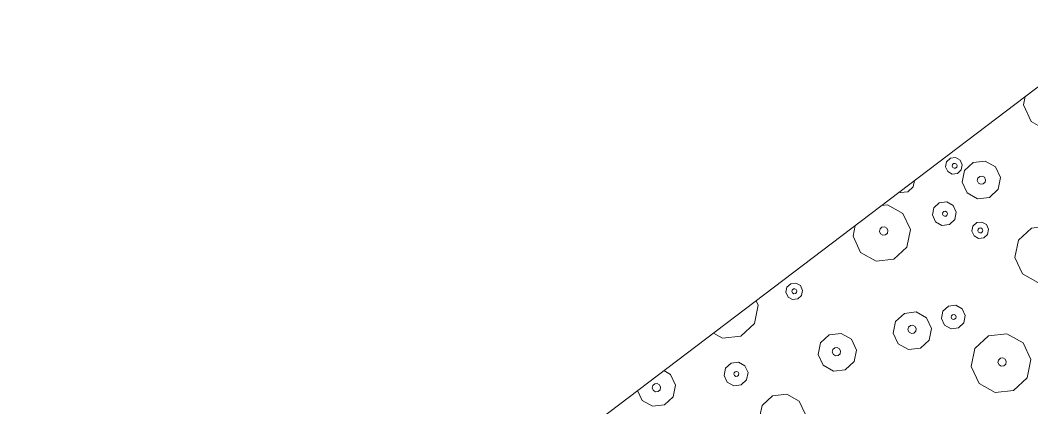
# Model space of a CAD drawing. Header units: metres. Extents: x -2858 to 512, y -1995 to 1252.
# Drawn here: x -957.18 to -950.44, y -914.43 to -911.85 of the extents above; entities that cross this region are included whole.
import ezdxf

# ---------------------------------------------------------------- set-up
doc = ezdxf.new("R2010")
doc.units = ezdxf.units.M
doc.layers.add('Calque commun', color=7, linetype='Continuous')

# ---------------------------------------------------------------- blocks, each defined once
blk = doc.blocks.new('pattern')
at = {"layer": 'Calque commun', "color": 54, "linetype": 'Continuous', "lineweight": 9}
for p, q in [((107.1867, 101.3393), (107.2931, 101.4022)), ((107.2931, 101.4022), (107.4162, 101.3904)), ((107.4162, 101.3904), (107.5088, 101.3086)), ((107.1375, 101.2259), (107.1867, 101.3393)), ((107.5088, 101.3086), (107.5357, 101.188)), ((107.1644, 101.1053), (107.1375, 101.2259)), ((107.2987, 101.2102), (107.3056, 101.2261)), ((107.3056, 101.2261), (107.3205, 101.2348)), ((107.3205, 101.2348), (107.3377, 101.2332)), ((107.3377, 101.2332), (107.3507, 101.2218)), ((107.3507, 101.2218), (107.3545, 101.2049)), ((107.3025, 101.1933), (107.2987, 101.2102)), ((107.3155, 101.1818), (107.3025, 101.1933)), ((107.3327, 101.1802), (107.3155, 101.1818)), ((107.3476, 101.189), (107.3327, 101.1802)), ((107.3545, 101.2049), (107.3476, 101.189)), ((107.5357, 101.188), (107.4865, 101.0746)), ((107.257, 101.0234), (107.1644, 101.1053)), ((106.7715, 101.0312), (106.7973, 100.9154)), ((107.3801, 101.0117), (107.257, 101.0234)), ((107.4865, 101.0746), (107.3801, 101.0117)), ((106.7973, 100.9154), (106.7501, 100.8065)), ((106.5297, 100.7574), (106.4408, 100.836)), ((107.2394, 100.7724), (107.2591, 100.8178)), ((107.2591, 100.8178), (107.3017, 100.8429)), ((107.3017, 100.8429), (107.3509, 100.8382)), ((107.3509, 100.8382), (107.3879, 100.8055)), ((106.6479, 100.7462), (106.5297, 100.7574)), ((106.7501, 100.8065), (106.6479, 100.7462)), ((107.2502, 100.7241), (107.2394, 100.7724)), ((107.3016, 100.7673), (107.3057, 100.7768)), ((107.3039, 100.7571), (107.3016, 100.7673)), ((107.3116, 100.7503), (107.3039, 100.7571)), ((107.3057, 100.7768), (107.3147, 100.7821)), ((107.322, 100.7493), (107.3116, 100.7503)), ((107.3147, 100.7821), (107.325, 100.7811)), ((107.3309, 100.7546), (107.322, 100.7493)), ((107.325, 100.7811), (107.3328, 100.7742)), ((107.3351, 100.7641), (107.3309, 100.7546)), ((107.3328, 100.7742), (107.3351, 100.7641)), ((107.3987, 100.7572), (107.379, 100.7119)), ((107.3879, 100.8055), (107.3987, 100.7572)), ((107.4741, 100.7074), (107.5423, 100.7476)), ((107.5423, 100.7476), (107.621, 100.7401)), ((107.2872, 100.6914), (107.2502, 100.7241)), ((107.3364, 100.6867), (107.2872, 100.6914)), ((107.379, 100.7119), (107.3364, 100.6867)), ((107.4427, 100.6348), (107.4741, 100.7074)), ((107.621, 100.7401), (107.6803, 100.6877)), ((107.6803, 100.6877), (107.6975, 100.6105)), ((107.4599, 100.5576), (107.4427, 100.6348)), ((107.5357, 100.6174), (107.5425, 100.6333)), ((107.5394, 100.6006), (107.5357, 100.6174)), ((107.5425, 100.6333), (107.5574, 100.6421)), ((107.5574, 100.6421), (107.5747, 100.6405)), ((107.5747, 100.6405), (107.5876, 100.629)), ((107.5914, 100.6121), (107.5845, 100.5963)), ((107.5876, 100.629), (107.5914, 100.6121)), ((107.6975, 100.6105), (107.666, 100.5379)), ((106.7131, 100.518), (106.7269, 100.5497)), ((106.7269, 100.5497), (106.7567, 100.5673)), ((106.7567, 100.5673), (106.7911, 100.564)), ((106.7911, 100.564), (106.8171, 100.5411)), ((106.8171, 100.5411), (106.8246, 100.5074)), ((107.5192, 100.5052), (107.4599, 100.5576)), ((107.5524, 100.5891), (107.5394, 100.6006)), ((107.5696, 100.5875), (107.5524, 100.5891)), ((107.5845, 100.5963), (107.5696, 100.5875)), ((106.7206, 100.4842), (106.7131, 100.518)), ((106.7466, 100.4613), (106.7206, 100.4842)), ((106.7525, 100.5152), (106.7567, 100.5248)), ((106.7548, 100.5051), (106.7525, 100.5152)), ((106.7626, 100.4982), (106.7548, 100.5051)), ((106.7567, 100.5248), (106.7656, 100.53)), ((106.7729, 100.4972), (106.7626, 100.4982)), ((106.7656, 100.53), (106.7759, 100.529)), ((106.7819, 100.5025), (106.7729, 100.4972)), ((106.7759, 100.529), (106.7837, 100.5222)), ((106.8108, 100.4756), (106.781, 100.458)), ((106.786, 100.512), (106.7819, 100.5025)), ((106.7837, 100.5222), (106.786, 100.512)), ((106.8246, 100.5074), (106.8108, 100.4756)), ((107.5979, 100.4977), (107.5192, 100.5052)), ((107.666, 100.5379), (107.5979, 100.4977)), ((106.4181, 100.3787), (106.4863, 100.4189)), ((106.4863, 100.4189), (106.565, 100.4114)), ((106.565, 100.4114), (106.6243, 100.359)), ((106.781, 100.458), (106.7466, 100.4613)), ((107.8832, 100.3572), (107.9147, 100.4298)), ((107.9147, 100.4298), (107.9828, 100.47)), ((107.9828, 100.47), (108.0616, 100.4625)), ((108.0616, 100.4625), (108.1209, 100.4102)), ((108.1209, 100.4102), (108.1381, 100.333)), ((108.4226, 100.3723), (108.4603, 100.4594)), ((105.9757, 100.4034), (106.0025, 100.2828)), ((106.3867, 100.3061), (106.4181, 100.3787)), ((106.6243, 100.359), (106.6415, 100.2818)), ((106.7859, 100.313), (106.8284, 100.3382)), ((106.8284, 100.3382), (106.8777, 100.3335)), ((107.9004, 100.28), (107.8832, 100.3572)), ((107.9837, 100.3414), (107.9905, 100.3573)), ((107.9874, 100.3245), (107.9837, 100.3414)), ((107.9905, 100.3573), (108.0054, 100.3661)), ((108.0054, 100.3661), (108.0227, 100.3644)), ((108.0227, 100.3644), (108.0356, 100.353)), ((108.0356, 100.353), (108.0394, 100.3361)), ((108.4432, 100.2797), (108.4226, 100.3723)), ((106.0025, 100.2828), (105.9534, 100.1694)), ((106.4039, 100.2289), (106.3867, 100.3061)), ((106.4869, 100.2984), (106.4938, 100.3143)), ((106.4907, 100.2815), (106.4869, 100.2984)), ((106.5036, 100.2701), (106.4907, 100.2815)), ((106.4938, 100.3143), (106.5087, 100.3231)), ((106.5087, 100.3231), (106.5259, 100.3214)), ((106.5358, 100.2772), (106.5209, 100.2684)), ((106.5259, 100.3214), (106.5389, 100.31)), ((106.5426, 100.2931), (106.5358, 100.2772)), ((106.5389, 100.31), (106.5426, 100.2931)), ((106.6415, 100.2818), (106.61, 100.2092)), ((106.7662, 100.2677), (106.7859, 100.313)), ((106.8271, 100.2655), (106.8312, 100.275)), ((106.8312, 100.275), (106.8402, 100.2803)), ((106.8402, 100.2803), (106.8505, 100.2793)), ((106.8505, 100.2793), (106.8583, 100.2724)), ((106.8583, 100.2724), (106.8605, 100.2623)), ((106.8777, 100.3335), (106.9147, 100.3008)), ((106.9147, 100.3008), (106.9255, 100.2525)), ((107.9597, 100.2277), (107.9004, 100.28)), ((108.0004, 100.313), (107.9874, 100.3245)), ((108.0176, 100.3114), (108.0004, 100.313)), ((108.0325, 100.3202), (108.0176, 100.3114)), ((108.0394, 100.3361), (108.0325, 100.3202)), ((108.1381, 100.333), (108.1066, 100.2604)), ((108.5144, 100.2169), (108.4432, 100.2797)), ((106.4632, 100.1765), (106.4039, 100.2289)), ((106.5209, 100.2684), (106.5036, 100.2701)), ((106.61, 100.2092), (106.5419, 100.169)), ((106.7769, 100.2194), (106.7662, 100.2677)), ((106.814, 100.1867), (106.7769, 100.2194)), ((106.8294, 100.2554), (106.8271, 100.2655)), ((106.8371, 100.2485), (106.8294, 100.2554)), ((106.8475, 100.2475), (106.8371, 100.2485)), ((106.8564, 100.2528), (106.8475, 100.2475)), ((106.8605, 100.2623), (106.8564, 100.2528)), ((106.9058, 100.2071), (106.8632, 100.182)), ((106.9255, 100.2525), (106.9058, 100.2071)), ((107.0763, 100.1623), (107.1784, 100.2226)), ((107.1784, 100.2226), (107.2966, 100.2113)), ((107.2966, 100.2113), (107.3855, 100.1328)), ((108.0385, 100.2202), (107.9597, 100.2277)), ((108.1066, 100.2604), (108.0385, 100.2202)), ((108.6089, 100.2079), (108.5144, 100.2169)), ((108.6906, 100.2561), (108.6089, 100.2079)), ((105.9534, 100.1694), (105.905, 100.1408)), ((106.5419, 100.169), (106.4632, 100.1765)), ((106.5245, 100.1322), (106.5543, 100.1498)), ((106.5543, 100.1498), (106.5887, 100.1465)), ((106.5887, 100.1465), (106.6147, 100.1236)), ((106.8632, 100.182), (106.814, 100.1867)), ((107.029, 100.0534), (107.0763, 100.1623)), ((106.5107, 100.1005), (106.5245, 100.1322)), ((106.5182, 100.0667), (106.5107, 100.1005)), ((106.5463, 100.1001), (106.5505, 100.1096)), ((106.5486, 100.09), (106.5463, 100.1001)), ((106.5564, 100.0831), (106.5486, 100.09)), ((106.5505, 100.1096), (106.5594, 100.1149)), ((106.5667, 100.0821), (106.5564, 100.0831)), ((106.5594, 100.1149), (106.5698, 100.1139)), ((106.5757, 100.0874), (106.5667, 100.0821)), ((106.5698, 100.1139), (106.5775, 100.107)), ((106.5798, 100.0969), (106.5757, 100.0874)), ((106.5775, 100.107), (106.5798, 100.0969)), ((106.6222, 100.0898), (106.6084, 100.0581)), ((106.6147, 100.1236), (106.6222, 100.0898)), ((107.3855, 100.1328), (107.4113, 100.017)), ((106.5442, 100.0438), (106.5182, 100.0667)), ((106.5786, 100.0405), (106.5442, 100.0438)), ((106.6084, 100.0581), (106.5786, 100.0405)), ((107.0548, 99.9376), (107.029, 100.0534)), ((107.1743, 100.0392), (107.1812, 100.0551)), ((107.1781, 100.0223), (107.1743, 100.0392)), ((107.1911, 100.0108), (107.1781, 100.0223)), ((107.1812, 100.0551), (107.1961, 100.0639)), ((107.2083, 100.0092), (107.1911, 100.0108)), ((107.1961, 100.0639), (107.2133, 100.0622)), ((107.2232, 100.018), (107.2083, 100.0092)), ((107.2133, 100.0622), (107.2263, 100.0508)), ((107.2301, 100.0339), (107.2232, 100.018)), ((107.2263, 100.0508), (107.2301, 100.0339)), ((107.4113, 100.017), (107.3641, 99.9081)), ((108.5082, 99.9921), (108.5508, 100.0173)), ((108.5508, 100.0173), (108.6, 100.0126)), ((108.6, 100.0126), (108.6371, 99.9799)), ((106.8137, 99.9647), (106.8504, 99.9863)), ((106.8504, 99.9863), (106.8996, 99.9817)), ((106.8996, 99.9817), (106.9367, 99.9489)), ((106.9367, 99.9489), (106.9385, 99.9405)), ((107.0833, 99.9124), (107.0548, 99.9376)), ((108.4886, 99.9468), (108.5082, 99.9921)), ((108.4993, 99.8985), (108.4886, 99.9468)), ((108.5508, 99.9417), (108.5549, 99.9512)), ((108.553, 99.9315), (108.5508, 99.9417)), ((108.5549, 99.9512), (108.5638, 99.9565)), ((108.5638, 99.9565), (108.5742, 99.9555)), ((108.5742, 99.9555), (108.5819, 99.9486)), ((108.5842, 99.9385), (108.5801, 99.9289)), ((108.5819, 99.9486), (108.5842, 99.9385)), ((108.6371, 99.9799), (108.6478, 99.9316)), ((107.3641, 99.9081), (107.3002, 99.8704)), ((107.8437, 99.8655), (107.8575, 99.8973)), ((107.8575, 99.8973), (107.8873, 99.9149)), ((107.8815, 99.8627), (107.8856, 99.8722)), ((107.8856, 99.8722), (107.8946, 99.8775)), ((107.8873, 99.9149), (107.9217, 99.9116)), ((107.8946, 99.8775), (107.9049, 99.8765)), ((107.9049, 99.8765), (107.9127, 99.8696)), ((107.9127, 99.8696), (107.9149, 99.8595)), ((107.9217, 99.9116), (107.9477, 99.8887)), ((107.9477, 99.8887), (107.9552, 99.8549)), ((108.5364, 99.8658), (108.4993, 99.8985)), ((108.5608, 99.9247), (108.553, 99.9315)), ((108.5711, 99.9237), (108.5608, 99.9247)), ((108.5801, 99.9289), (108.5711, 99.9237)), ((108.6282, 99.8862), (108.5856, 99.8611)), ((108.6478, 99.9316), (108.6282, 99.8862)), ((107.8512, 99.8318), (107.8437, 99.8655)), ((107.8772, 99.8089), (107.8512, 99.8318)), ((107.9116, 99.8056), (107.8772, 99.8089)), ((107.8837, 99.8526), (107.8815, 99.8627)), ((107.8915, 99.8457), (107.8837, 99.8526)), ((107.9019, 99.8447), (107.8915, 99.8457)), ((107.9108, 99.85), (107.9019, 99.8447)), ((107.9149, 99.8595), (107.9108, 99.85)), ((107.9414, 99.8232), (107.9116, 99.8056)), ((107.9552, 99.8549), (107.9414, 99.8232)), ((108.1292, 99.743), (108.2356, 99.8058)), ((108.2356, 99.8058), (108.3587, 99.7941)), ((108.5856, 99.8611), (108.5364, 99.8658)), ((108.1159, 99.7123), (108.1292, 99.743)), ((108.3587, 99.7941), (108.4513, 99.7123)), ((108.4513, 99.7123), (108.4665, 99.6443)), ((108.8623, 99.6149), (108.8938, 99.6875)), ((108.8938, 99.6875), (108.9619, 99.7277)), ((108.9619, 99.7277), (109.0407, 99.7202)), ((109.0407, 99.7202), (109.1, 99.6679)), ((109.1, 99.6679), (109.1172, 99.5907)), ((108.8734, 99.5654), (108.8623, 99.6149)), ((108.9626, 99.6073), (108.9695, 99.6231)), ((108.9663, 99.5904), (108.9626, 99.6073)), ((108.9695, 99.6231), (108.9844, 99.6319)), ((108.9844, 99.6319), (109.0016, 99.6303)), ((109.0016, 99.6303), (109.0146, 99.6188)), ((109.0183, 99.6019), (109.0114, 99.5861)), ((109.0146, 99.6188), (109.0183, 99.6019)), ((108.9793, 99.5789), (108.9663, 99.5904)), ((108.9965, 99.5773), (108.9793, 99.5789)), ((109.0114, 99.5861), (108.9965, 99.5773)), ((109.1172, 99.5907), (109.0882, 99.5238))]:
    blk.add_line(p, q, dxfattribs=at)
at = {"layer": 'Calque commun', "color": 7, "linetype": 'Continuous', "lineweight": 9}
mesh = blk.add_polyface(dxfattribs=at)
corners = [(70.8497, 113.5412), (53.8349, 19.1692), (74.7282, 106.3237), (76.0435, 113.5984), (74.769, 106.1763), (58.8077, 18.2701), (114.1703, 105.207), (114.1703, 98.5387)]
mesh.append_faces([[corners[k] for k in face] for face in [(3, 4, 6)]], dxfattribs={"vtx0": -1, "vtx1": -1, "color": 7})
mesh.append_faces([[corners[k] for k in face] for face in [(3, 2, 4)]], dxfattribs={"vtx0": -1, "vtx2": -1, "color": 7})
mesh.append_faces([[corners[k] for k in face] for face in [(5, 2, 1)]], dxfattribs={"vtx1": -1, "color": 7})
mesh.append_faces([[corners[k] for k in face] for face in [(0, 1, 2), (3, 0, 2)]], dxfattribs={"vtx1": -1, "vtx2": -1, "color": 7})
mesh.append_faces([[corners[k] for k in face] for face in [(4, 7, 6)]], dxfattribs={"vtx2": -1, "color": 7})

msp = doc.modelspace()

# ---------------------------------------------------------------- block references
at = {"layer": 'Calque commun', "color": 0, "linetype": 'ByBlock', "lineweight": -2, "rotation": 228.1617603435354}
msp.add_blockref('pattern', (-954.4467, -766.6559), dxfattribs=at)

doc.saveas('drawing.dxf')
